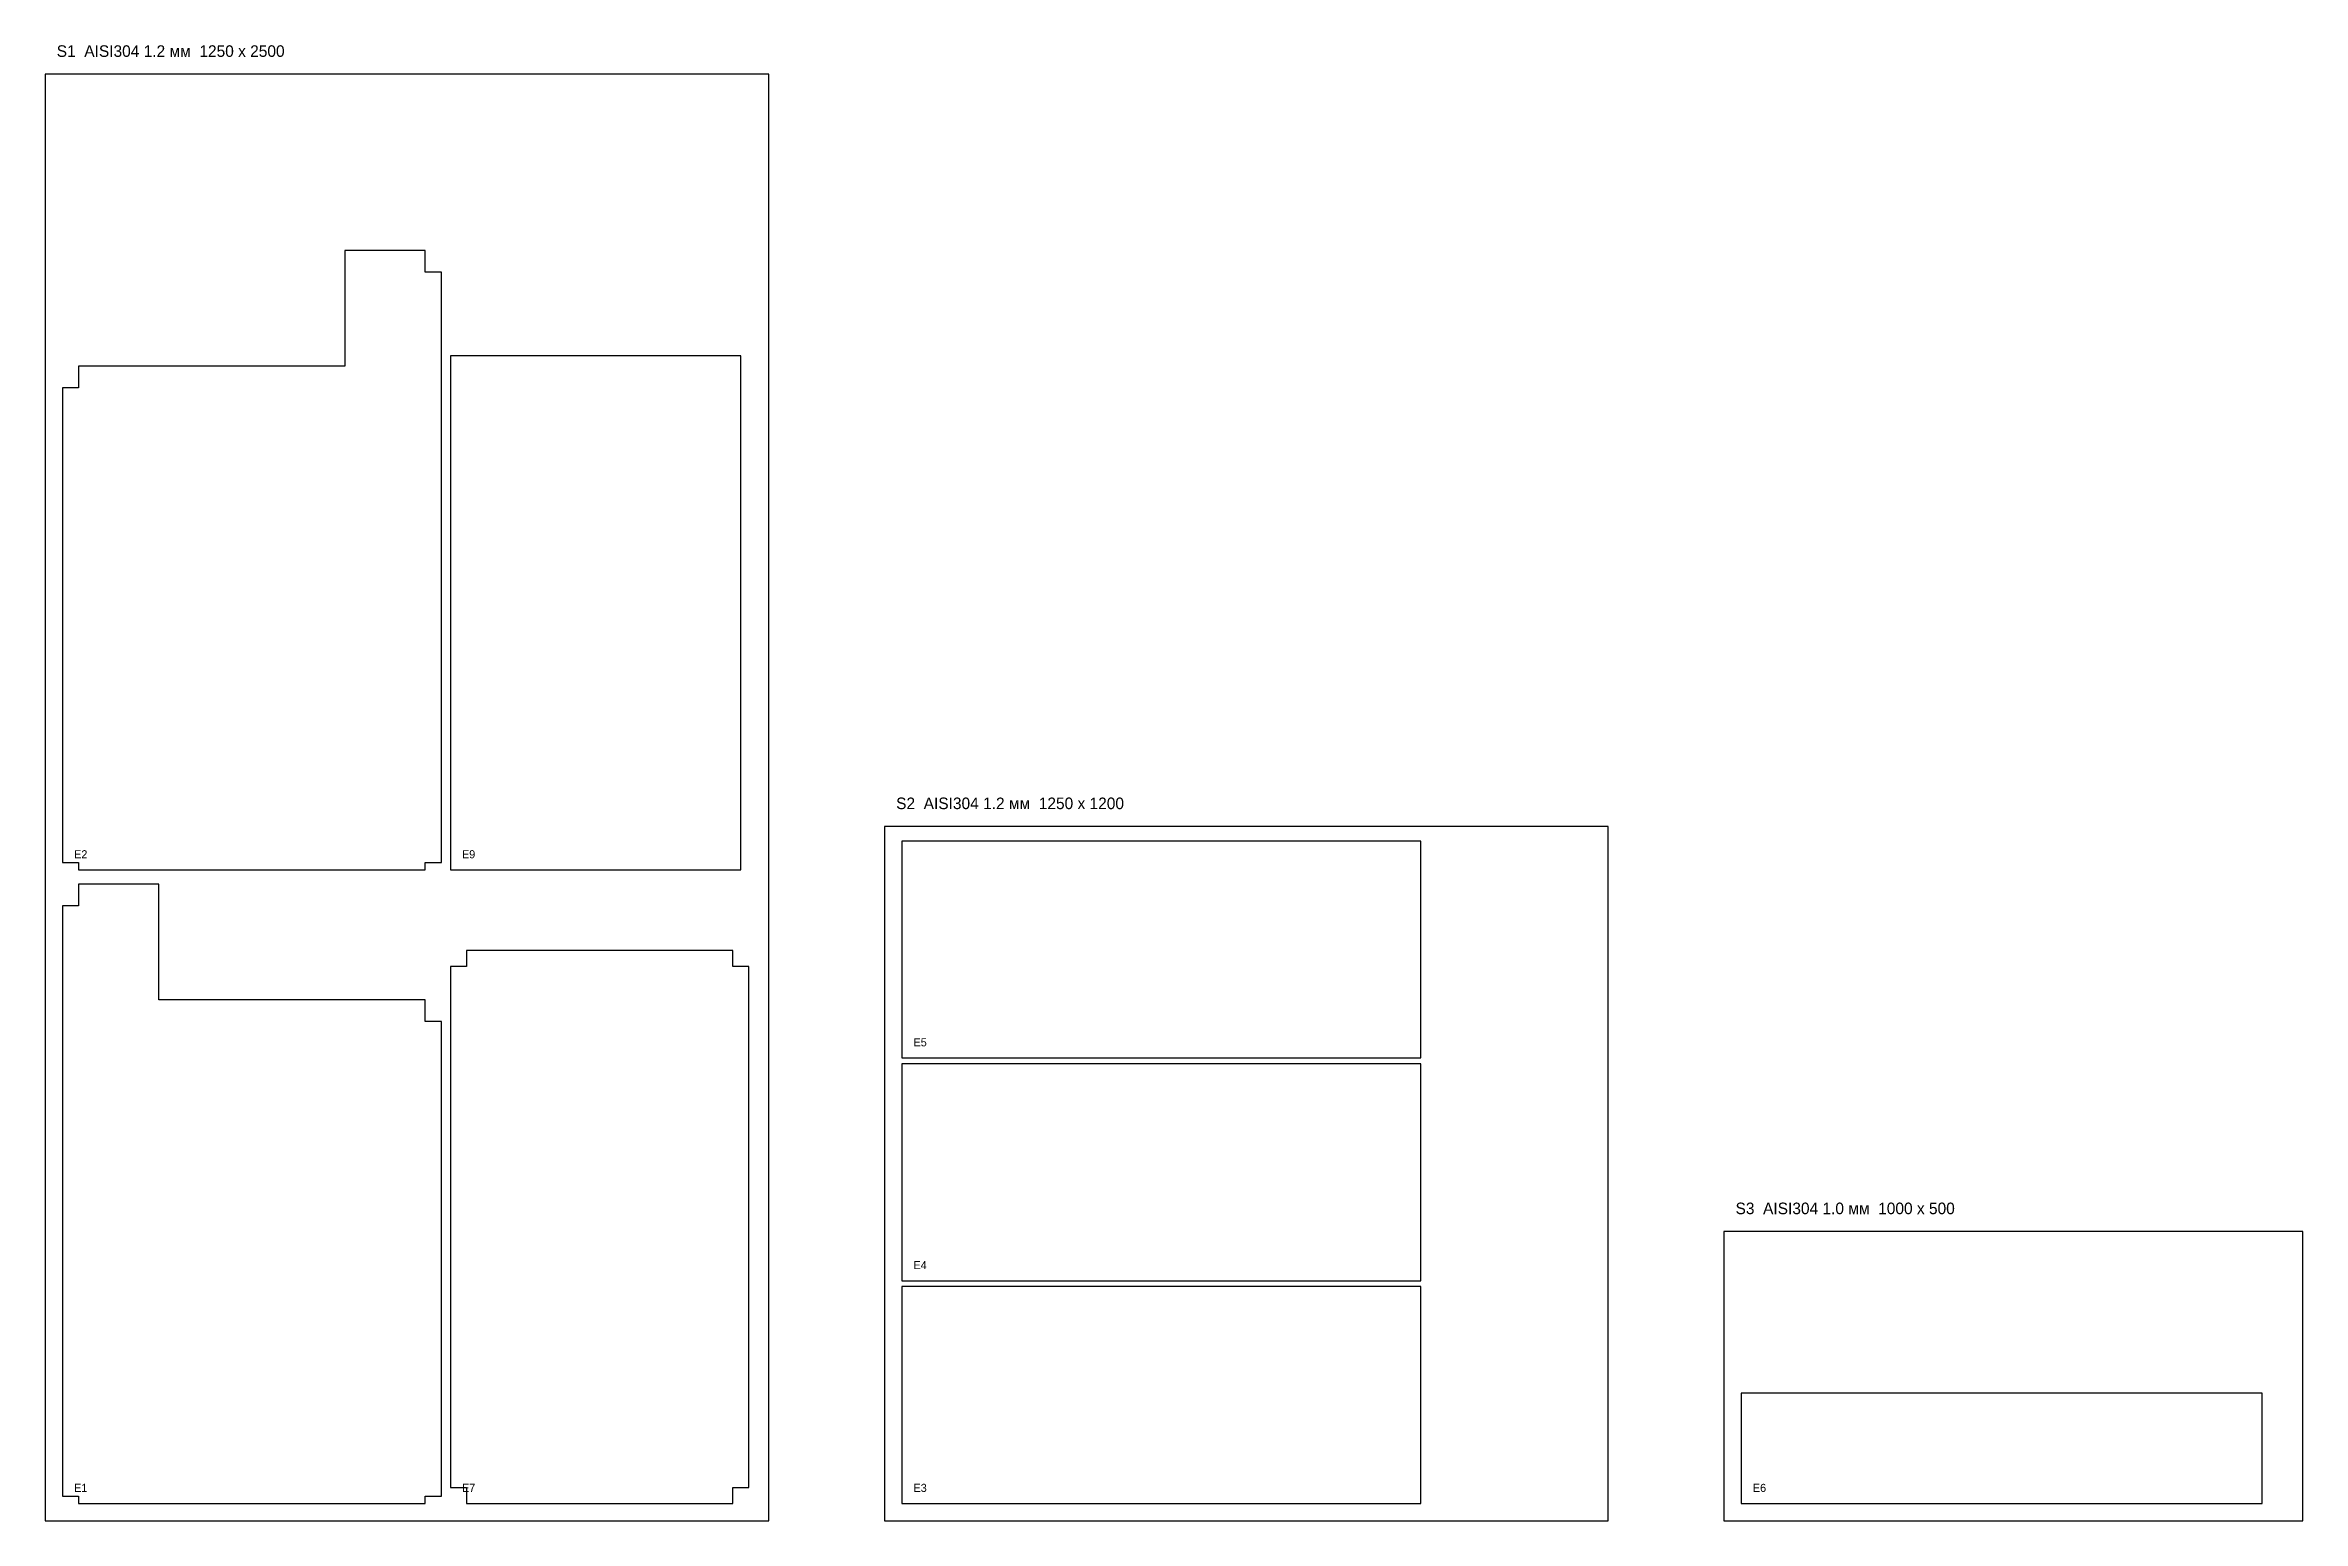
# Model space of a CAD drawing. Header units: millimetres. Extents: x 0 to 3900, y 0 to 2550.
import ezdxf

# ---------------------------------------------------------------- set-up
doc = ezdxf.new("R2010")
doc.units = ezdxf.units.MM
for name, color, linetype in [('CUT', 7, 'Continuous'), ('INFO', 3, 'Continuous'), ('SHEET', 8, 'Continuous')]:
    doc.layers.add(name, color=color, linetype=linetype)

msp = doc.modelspace()

# ---------------------------------------------------------------- linework, layer by layer
at = {"layer": 'CUT'}
for points in [[(656.6, 1137.8), (684.4, 1137.8), (684.4, 2157.8), (656.6, 2157.8), (656.6, 2195.6), (517.8, 2195.6), (517.8, 2157.8), (517.8, 1995.6), (57.8, 1995.6), (57.8, 1957.8), (30, 1957.8), (30, 1137.8), (57.8, 1137.8), (57.8, 1125), (656.6, 1125)], [(700, 1125), (1202, 1125), (1202, 2013.4), (700, 2013.4)], [(1480, 800), (2376.6, 800), (2376.6, 1174.8), (1480, 1174.8)], [(57.8, 30), (656.6, 30), (656.6, 42.8), (684.4, 42.8), (684.4, 862.8), (656.6, 862.8), (656.6, 900.6), (196.6, 900.6), (196.6, 1062.8), (196.6, 1100.6), (57.8, 1100.6), (57.8, 1062.8), (30, 1062.8), (30, 42.8), (57.8, 42.8)], [(700, 957.8), (700, 57.8), (727.8, 57.8), (727.8, 30), (1187.8, 30), (1187.8, 57.8), (1215.6, 57.8), (1215.6, 957.8), (1187.8, 957.8), (1187.8, 985.6), (727.8, 985.6), (727.8, 957.8)], [(1480, 415), (2376.6, 415), (2376.6, 789.8), (1480, 789.8)], [(1480, 30), (2376.6, 30), (2376.6, 404.8), (1480, 404.8)], [(2930, 30), (3830, 30), (3830, 220.8), (2930, 220.8)]]:
    msp.add_lwpolyline(points, close=True, dxfattribs=at)
at = {"layer": 'SHEET'}
for points in [[(0, 0), (1250, 0), (1250, 2500), (0, 2500)], [(1450, 0), (2700, 0), (2700, 1200), (1450, 1200)], [(2900, 0), (3900, 0), (3900, 500), (2900, 500)]]:
    msp.add_lwpolyline(points, close=True, dxfattribs=at)

# ---------------------------------------------------------------- texts
at = {"layer": 'INFO'}
for s, height, p in [('S1  AISI304 1.2 мм  1250 x 2500', 20, (20, 2530)), ('S2  AISI304 1.2 мм  1250 x 1200', 20, (1470, 1230)), ('E2', 14, (50, 1145)), ('E9', 14, (720, 1145)), ('E5', 14, (1500, 820)), ('S3  AISI304 1.0 мм  1000 x 500', 20, (2920, 530)), ('E4', 14, (1500, 435)), ('E1', 14, (50, 50)), ('E7', 14, (720, 50)), ('E3', 14, (1500, 50)), ('E6', 14, (2950, 50))]:
    msp.add_text(s, height=height, dxfattribs=at).set_placement(p)

doc.saveas('drawing.dxf')
